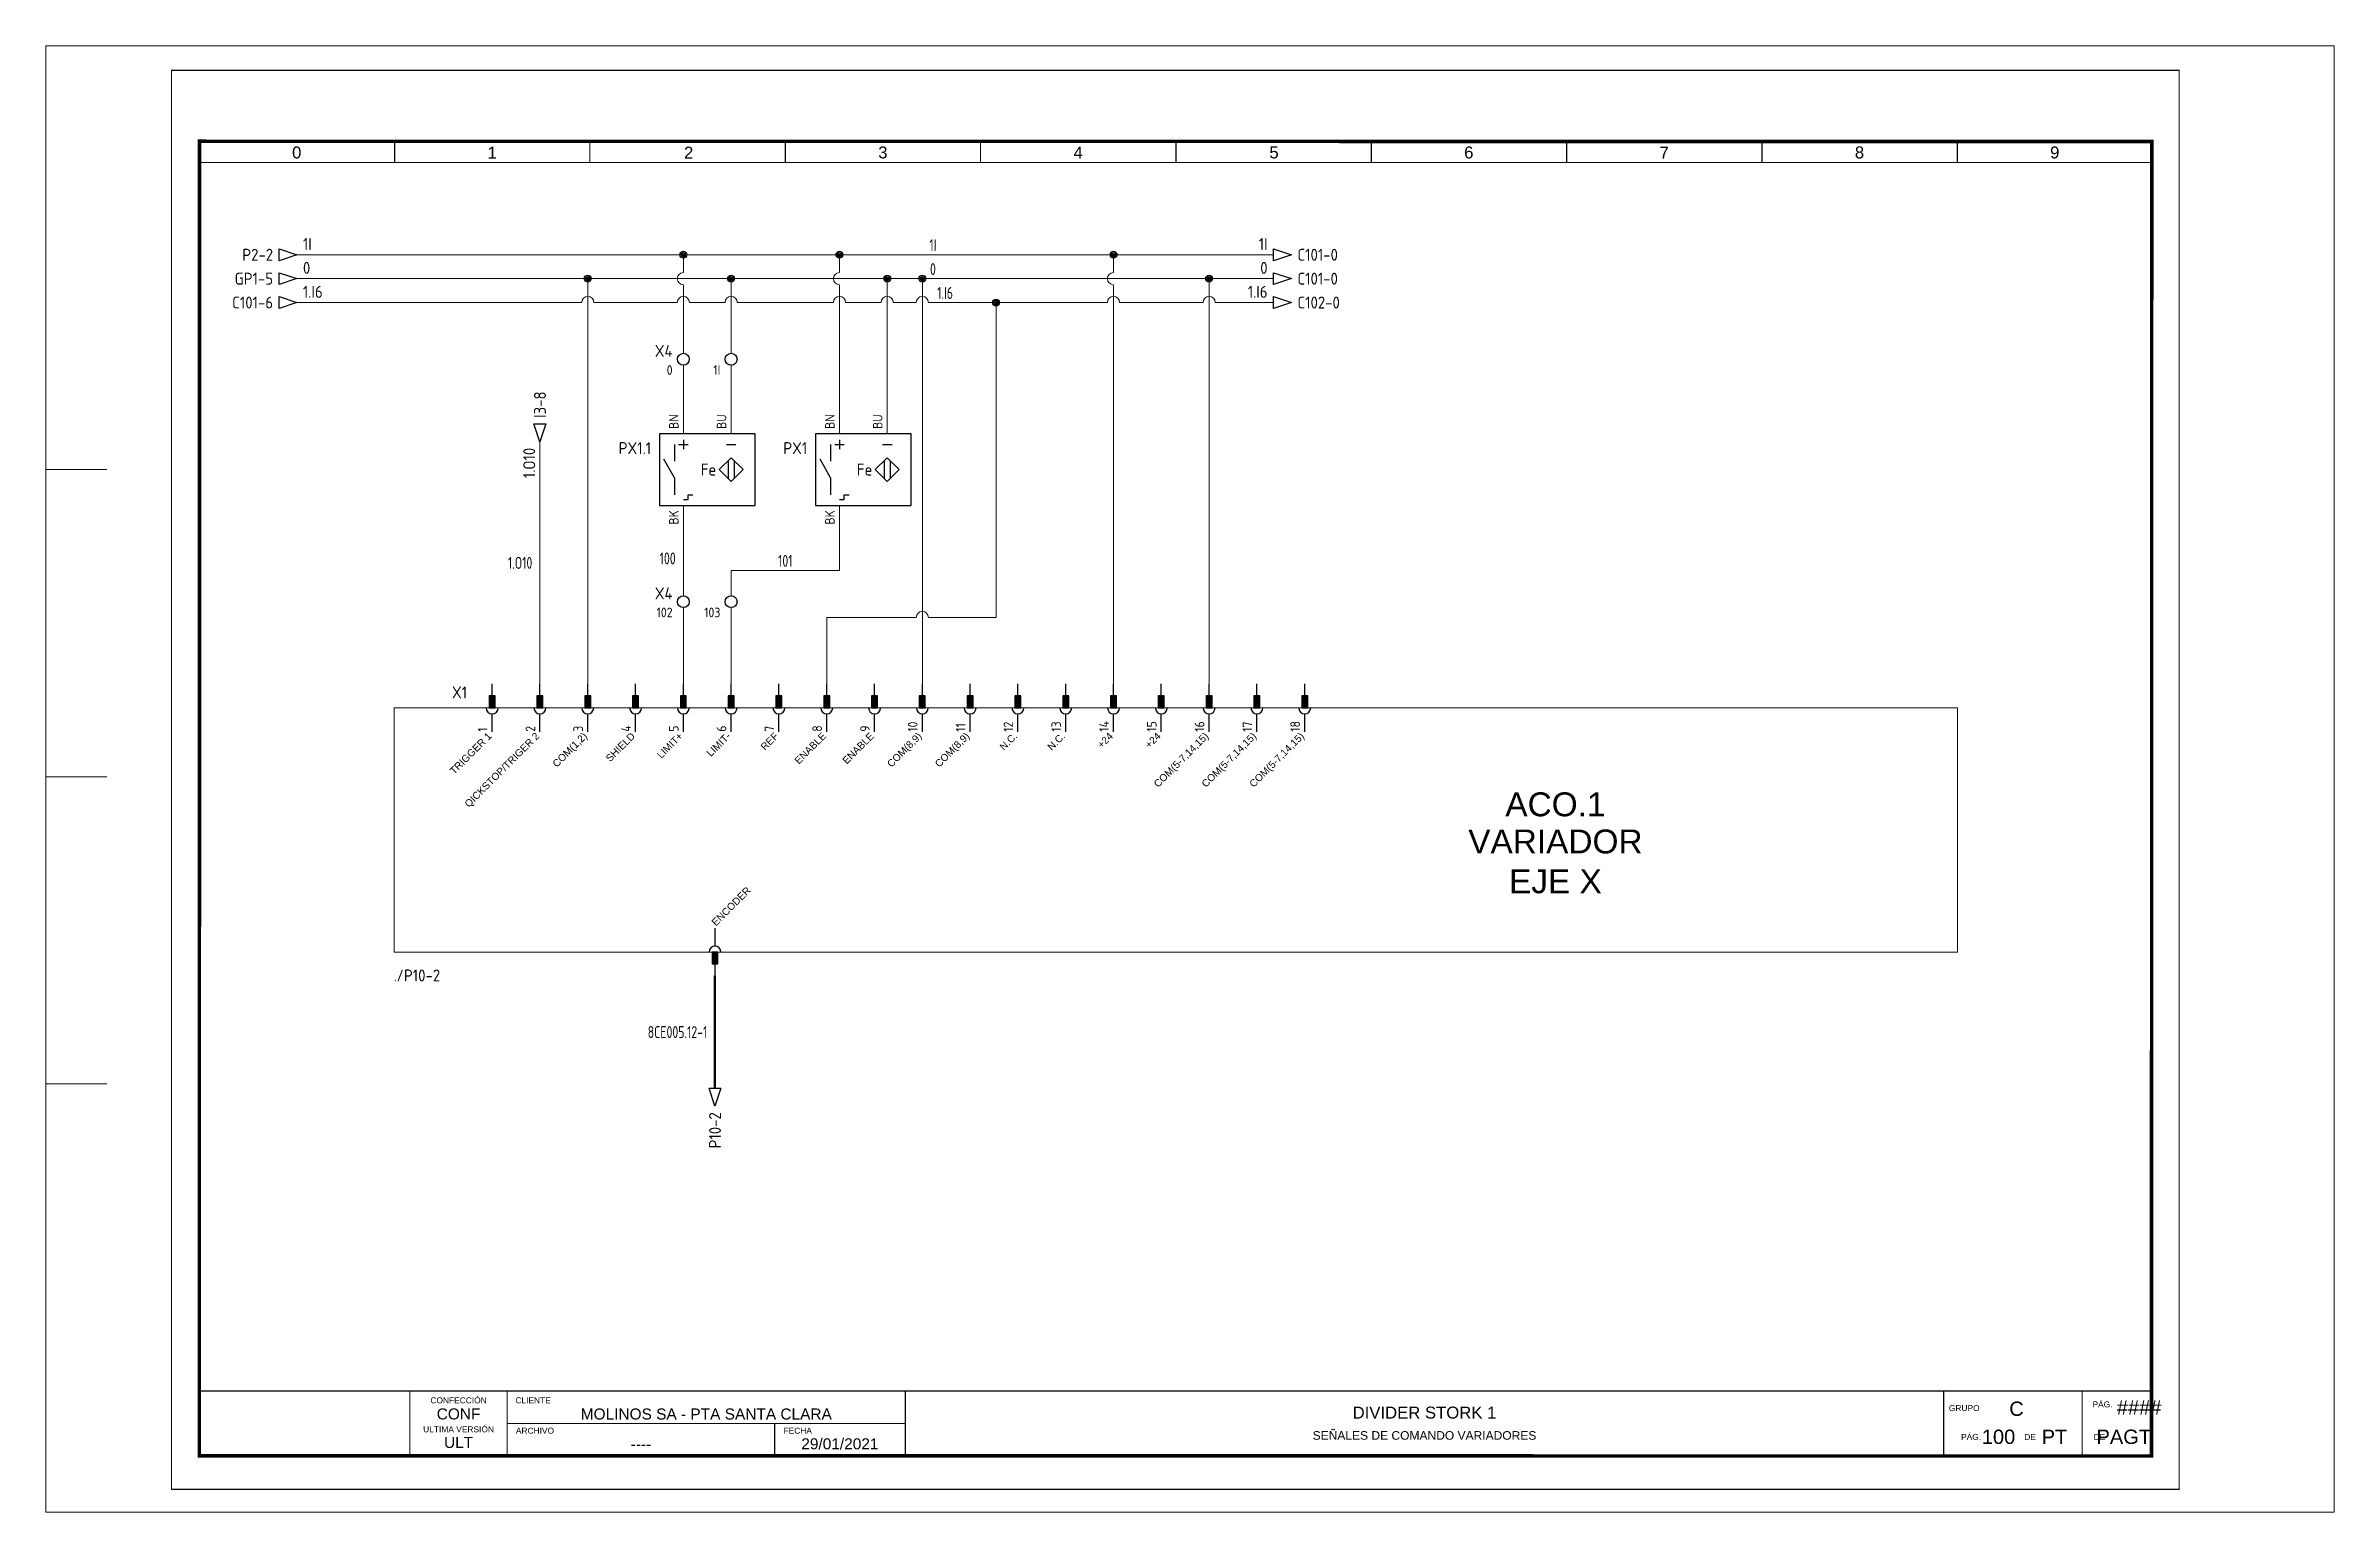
# Paper-space layout 'Layout1' of a CAD drawing. Header units: millimetres. Extents: x -26 to 453, y -5 to 302.
# The model-space entities are those that its viewports show. They can reach past a viewport. Long polylines and large blocks are cut down to what shows.
import ezdxf
from ezdxf.enums import TextEntityAlignment as Align

# ---------------------------------------------------------------- set-up
doc = ezdxf.new("R2010")
doc.units = ezdxf.units.MM
for name, color, linetype, lineweight in [('BLK_05', 252, 'Continuous', 5), ('eProC - L2', 41, 'Continuous', 20), ('GRN_ENC', 3, 'Continuous', 50), ('RED_05', 1, 'Continuous', 5), ('RED_15', 1, 'Continuous', 15), ('WHT_15', 7, 'Continuous', 15)]:
    doc.layers.add(name, color=color, linetype=linetype, lineweight=lineweight)
for name, color, linetype in [('SYMS', 7, 'Continuous'), ('TAGS', 150, 'Continuous'), ('TERMS', 123, 'Continuous'), ('WIREFIXED', 7, 'Continuous'), ('WIRENO', 72, 'Continuous'), ('WIREREF', 52, 'Continuous'), ('WIREREF_DEST', 52, 'Continuous'), ('XREF', 7, 'Continuous')]:
    doc.layers.add(name, color=color, linetype=linetype)
doc.styles.get("Standard").update_dxf_attribs({"font": 'arial.ttf'})
doc.styles.add('WD_IEC', font='ISOCP2.shx', dxfattribs={"width": 0.9, "height": 4})
picture_1 = doc.add_image_def('image1.jpg', size_in_pixel=(564, 174))

# ---------------------------------------------------------------- blocks, each defined once
blk = doc.blocks.new('eproc_rotulo_010')
at = {"layer": 'eProC - L2', "color": 0, "lineweight": 5, "const_width": 0.233}
for points in [[(0.12, 297.12), (420.12, 297.12), (420.12, 0.12), (0.12, 0.12), (0.12, 297.12)], [(5.9, 20.72), (414.37, 20.7)], [(49.98, 7.12), (49.98, 20.72)], [(70.35, 7.12), (70.35, 20.72)], [(153.64, 7.04), (153.64, 20.64)], [(70.35, 13.92), (153.64, 13.92)], [(126.3, 7.12), (126.3, 13.92)]]:
    blk.add_lwpolyline(points, dxfattribs=at)
at = {"layer": 'eProC - L2', "color": 0}
blk.add_lwpolyline([(420.12, 0.12), (420.12, 297.12), (0.12, 297.12), (0.12, 0.12), (420.12, 0.12)], dxfattribs=at)
at = {"layer": 'eProC - L2', "color": 0, "lineweight": 40, "const_width": 0.75}
blk.add_lwpolyline([(5.92, 7.13), (414.37, 7.11), (414.4, 282.24), (5.95, 282.27)], close=True, dxfattribs=at)
at = {"layer": 'eProC - L2', "color": 0, "lineweight": 5, "const_width": 0.233}
for points in [[(46.8, 277.83), (5.9, 277.83), (5.9, 282.27), (46.8, 282.27)], [(87.64, 277.83), (46.75, 277.83), (46.75, 282.27), (87.64, 282.27)], [(128.54, 277.83), (87.64, 277.83), (87.64, 282.26), (128.54, 282.26)], [(169.38, 277.83), (128.49, 277.83), (128.49, 282.26), (169.38, 282.26)], [(210.28, 277.82), (169.38, 277.82), (169.38, 282.26), (210.28, 282.26)], [(251.12, 277.82), (210.23, 277.82), (210.23, 282.26), (251.12, 282.26)], [(292.02, 277.82), (251.12, 277.82), (251.12, 282.25), (292.02, 282.25)], [(332.86, 277.82), (291.97, 277.82), (291.97, 282.25), (332.86, 282.25)], [(373.76, 277.83), (332.86, 277.83), (332.86, 282.27), (373.76, 282.27)], [(414.6, 277.83), (373.71, 277.83), (373.71, 282.27), (414.6, 282.27)]]:
    blk.add_lwpolyline(points, close=True, dxfattribs=at)
at = {"layer": 'eProC - L2', "color": 0, "lineweight": 0, "const_width": 0.233}
for points in [[(370.87, 7.1), (370.87, 20.7)], [(399.87, 7.1), (399.87, 20.7)]]:
    blk.add_lwpolyline(points, dxfattribs=at)
at = {"layer": 'eProC - L2', "color": 0, "lineweight": 20, "char_height": 2.5, "attachment_point": 8}
for s, insert in [('{\\fArial|b0|i0|c0|p18;0}', (26.3, 278.65)), ('{\\fArial|b0|i0|c0|p18;1}', (67.19, 278.65)), ('{\\fArial|b0|i0|c0|p18;2}', (108.3, 278.65)), ('{\\fArial|b0|i0|c0|p18;3}', (148.93, 278.65)), ('{\\fArial|b0|i0|c0|p18;4}', (189.78, 278.65)), ('{\\fArial|b0|i0|c0|p18;5}', (230.77, 278.65)), ('{\\fArial|b0|i0|c0|p18;6}', (271.52, 278.65)), ('{\\fArial|b0|i0|c0|p18;7}', (312.41, 278.65)), ('{\\fArial|b0|i0|c0|p18;8}', (353.26, 278.65)), ('{\\fArial|b0|i0|c0|p18;9}', (394.11, 278.65))]:
    blk.add_mtext(s, dxfattribs=dict(at, insert=insert))
at = {"layer": 'eProC - L2', "color": 0, "char_height": 1.2552}
for s, insert, attachment_point in [('{\\fArial|b0|i0|c0|p18;CONFECCIÓN }', (60.16, 18.11), 8), ('{\\fArial|b0|i0|c0|p18;CLIENTE}', (72.05, 18.11), 7), ('{\\fArial|b0|i0|c0|p18;GRUPO}', (371.96, 16.49), 7), ('{\\fArial|b0|i0|c0|p18;PÁG.}', (402.01, 17.26), 7), ('{\\fArial|b0|i0|c0|p18;ULTIMA VERSIÓN}', (60.16, 12.05), 8), ('{\\fArial|b0|i0|c0|p18;ARCHIVO}', (72.15, 11.76), 7), ('{\\fArial|b0|i0|c0|p18;FECHA}', (128.15, 11.76), 7), ('{\\fArial|b0|i0|c0|p18;PÁG.}', (374.51, 10.46), 7), ('{\\fArial|b0|i0|c0|p18;DE}', (387.74, 10.46), 7), ('{\\fArial|b0|i0|c0|p18;DE}', (402.24, 10.46), 7)]:
    blk.add_mtext(s, dxfattribs=dict(at, insert=insert, attachment_point=attachment_point))
at = {"layer": 'eProC - L2', "color": 0}
for tag, height, p in [('CONF', 2.31, (60.16, 14.76)), ('CLIENTE', 2.31, (111.99, 14.74)), ('DESC_1', 2.5, (262.25, 14.94)), ('ULT', 2.31, (60.16, 8.79)), ('ARCH', 2.31, (98.32, 8.46)), ('FECHA', 2.31, (139.94, 8.5)), ('DESC__2', 1.8, (262.25, 10.51))]:
    blk.add_attdef(tag, text='', height=height, dxfattribs=at).set_placement(p, align=Align.CENTER)
for tag, p in [('GR', (386.11, 17)), ('PGRAL', (411.76, 17.25)), ('PG', (382.35, 11.13)), ('PT', (394.05, 11.13)), ('PAGT', (408.55, 11.13))]:
    blk.add_attdef(tag, text='', height=3, dxfattribs=at).set_placement(p, align=Align.MIDDLE_CENTER)
at = {"layer": 'eProC - L2', "color": 0, "flags": 9}
blk.add_attdef('WD_TB', (0.12, 0.12), '', height=2.5, dxfattribs=at)
at = {"layer": 'eProC - L2', "color": 0}
image = blk.add_image(picture_1, insert=(5.9, 7.12), size_in_units=(44.08, 13.6), dxfattribs=at)
image.dxf.flags = 7
blk = doc.blocks.new('VC01PJ1')
for p, q in [((0, 2.5), (0, 5)), ((0, -5), (0, -1.25))]:
    blk.add_line(p, q)
blk.add_lwpolyline([(-0.63, 0), (0.62, 0), (0.62, 2.5), (-0.63, 2.5)], close=True)
blk.add_arc((0, 0), 1.25, 180, 0)
blk.add_solid([(-0.63, 2.5), (-0.63, 0), (0.62, 2.5), (0.62, 0)])
at = {"style": 'WD_IEC'}
for tag, p in [('INST', (-5.25, 8)), ('LOC', (-5.25, 5)), ('TAG1', (-5.25, 2)), ('DESC1', (-5.25, -5.6)), ('DESC3', (-5.25, -11.6)), ('DESC2', (-5.25, -8.6))]:
    blk.add_attdef(tag, text='', height=2.5, dxfattribs=at).set_placement(p, align=Align.RIGHT)
at = {"style": 'WD_IEC', "flags": 1}
for tag, p, height in [('X2TERM01', (0, 5), 0.32), ('X2TERMDESC01', (0, 4.48), 0.32), ('MFG', (2.75, 4), 1.5), ('X4LINK', (-1.25, 1.25), 0.32), ('X1LINK', (1.25, 1.25), 0.32), ('CAT', (2.75, 1.5), 1.5), ('X8TERM01', (0, -5), 0.32), ('ASSYCODE', (2.75, -2.75), 1), ('FAMILY', (2.75, -4.25), 1), ('CATDESC', (2.75, -5.75), 1), ('X8TERMDESC01', (0, -5.52), 0.32)]:
    blk.add_attdef(tag, p, '', height=height, dxfattribs=at)
at = {"style": 'WD_IEC'}
blk.add_attdef('TERM01', (-1, -5), '', height=2, rotation=90, dxfattribs=at)
blk = doc.blocks.new('VC02PJ1')
for p, q in [((0, 2.5), (0, 5)), ((0, -5), (0, -1.25))]:
    blk.add_line(p, q)
blk.add_lwpolyline([(-0.63, 0), (0.62, 0), (0.62, 2.5), (-0.63, 2.5)], close=True)
blk.add_arc((0, 0), 1.25, 180, 0)
blk.add_solid([(-0.63, 2.5), (-0.63, 0), (0.62, 2.5), (0.62, 0)])
at = {"style": 'WD_IEC'}
for tag, p in [('INST', (-5.25, 8)), ('LOC', (-5.25, 5)), ('TAG2', (-5.25, 2)), ('DESC1', (-5.25, -5.6)), ('DESC3', (-5.25, -11.6)), ('DESC2', (-5.25, -8.6))]:
    blk.add_attdef(tag, text='', height=2.5, dxfattribs=at).set_placement(p, align=Align.RIGHT)
at = {"style": 'WD_IEC', "flags": 1}
for tag, p, height in [('X2TERM01', (0, 5), 0.32), ('X2TERMDESC01', (0, 4.48), 0.32), ('X4LINK', (-1.25, 1.25), 0.32), ('X1LINK', (1.25, 1.25), 0.32), ('X8TERM01', (0, -5), 0.32), ('FAMILY', (2.75, -4.25), 1), ('X8TERMDESC01', (0, -5.52), 0.32)]:
    blk.add_attdef(tag, p, '', height=height, dxfattribs=at)
at = {"style": 'WD_IEC'}
blk.add_attdef('TERM01', (-1, -5), '', height=2, rotation=90, dxfattribs=at)
blk = doc.blocks.new('HA1D3')
blk.add_lwpolyline([(0, 0), (-3.75, -1.25), (-3.75, 1.25)], close=True)
at = {"style": 'WD_IEC'}
blk.add_attdef('XREF', text='', height=2.5, dxfattribs=at).set_placement((-5, 0), align=Align.MIDDLE_RIGHT)
at = {"style": 'WD_IEC', "flags": 1}
blk.add_attdef('SIGCODE', text='', height=1, dxfattribs=at).set_placement((-2.5, 1.8), align=Align.RIGHT)
at = {"style": 'WD_IEC'}
for tag, p, height, flags in [('X1TERM01', (0, 0), 0.32, 1), ('WIRENO', (1.25, 1), 2.5, 8)]:
    blk.add_attdef(tag, p, '', height=height, dxfattribs=dict(at, flags=flags))
blk.add_attdef('DESC1', text='', height=2.5, dxfattribs=at).set_placement((1.25, -1), align=Align.TOP_LEFT)
blk = doc.blocks.new('WD_WNH')
at = {"linetype": 'Continuous', "style": 'WD_IEC', "width": 0.8}
blk.add_attdef('WIRENO', text='', height=2.5, dxfattribs=at).set_placement((0, 0.75), align=Align.CENTER)
at = {"style": 'WD_IEC', "flags": 1}
for tag, p in [('W08USER', (0, 0.375)), ('W04USER', (0, 0.875)), ('W05USER', (0, 0.75)), ('W09USER', (0, 0.25)), ('W03USER', (0, 1)), ('W06USER', (0, 0.625)), ('W07USER', (0, 0.5)), ('W02USER', (0, 1.125)), ('W01USER', (0, 1.25)), ('W10USER', (0, 0.125))]:
    blk.add_attdef(tag, text='', height=0.08, dxfattribs=at).set_placement(p, align=Align.CENTER)
blk = doc.blocks.new('WDDOT')
for radius in [0.72, 0.449, 0.223]:
    blk.add_circle((0, 0), radius)
blk = doc.blocks.new('VPX11IN3')
for p, q in [((-1.875, 5.25), (-1.875, 1.75)), ((-1, 5.25), (1, 5.25)), ((0, 6.25), (0, 4.25)), ((9, 5.25), (11, 5.25)), ((-1.875, -1.75), (-4.0625, 2.1875)), ((9.375, 1.875), (9.375, -1.875)), ((10.625, 1.875), (10.625, -1.875)), ((-1.875, -1.75), (-1.875, -5.25)), ((0, -6.25), (1, -6.25)), ((1, -6.25), (1, -5.25)), ((1, -5.25), (2, -5.25))]:
    blk.add_line(p, q)
for points in [[(-5, -7.5), (15, -7.5), (15, 7.5), (-5, 7.5)], [(10, 2.5), (12.5, 0), (10, -2.5), (7.5, 0)]]:
    blk.add_lwpolyline(points, close=True)
at = {"style": 'WD_IEC'}
blk.add_text('Fe', height=2.5, dxfattribs=at).set_placement((6.875, 0), align=Align.MIDDLE_RIGHT)
for tag, p in [('TERM02', (-1, 8.5)), ('TERM03', (9, 8.5))]:
    blk.add_attdef(tag, p, '', height=2, rotation=90, dxfattribs=at)
for tag, p in [('INST', (-6.75, 10.25)), ('TAG1', (-6.75, 3.25)), ('LOC', (-6.75, 6.75)), ('DESC1', (-6.75, -5.2)), ('DESC2', (-6.75, -8.7)), ('WDTAGALT', (-6.25, -15.125)), ('DESC3', (-6.75, -12.2))]:
    blk.add_attdef(tag, text='', height=2.5, dxfattribs=at).set_placement(p, align=Align.RIGHT)
at = {"style": 'WD_IEC', "flags": 1}
for tag, p, height in [('X2TERM02', (0, 7.5), 0.32), ('X2TERM03', (10, 7.5), 0.32), ('MFG', (17.75, 6.5), 1.5), ('CAT', (17.75, 4), 1.5), ('ASSYCODE', (16, -4), 1), ('FAMILY', (16, -5.5), 1), ('X8TERM01', (0, -7.5), 0.32), ('CATDESC', (16, -7), 1)]:
    blk.add_attdef(tag, p, '', height=height, dxfattribs=at)
at = {"lineweight": 15, "style": 'WD_IEC'}
blk.add_attdef('XREF', text='', height=2.5, dxfattribs=at).set_placement((-6.75, -1.35), align=Align.RIGHT)
at = {"style": 'WD_IEC'}
blk.add_attdef('TERM01', text='', height=2, rotation=90, dxfattribs=at).set_placement((-1, -8.5), align=Align.RIGHT)
blk = doc.blocks.new('VT0002')
blk.add_circle((0, 0), 1.25)
at = {"style": 'WD_IEC', "flags": 1}
for tag, p, height in [('ASSYCODE', (2.75, 10.75), 1), ('CATDESC', (2.75, 9.25), 1), ('MFG', (2.75, 7.25), 1.5), ('CAT', (2.75, 4.75), 1.5), ('X4PIN01', (-1.25, 1), 0.25), ('X4TERM01', (-1.25, 0), 0.25), ('X4TERMDESC01', (-1.25, 0.5), 0.4), ('STRIPSEQ', (0, 0), 0.025), ('X2PIN01', (0, 2.25), 0.25), ('X2TERM01', (0, 1.25), 0.25), ('X8PIN01', (0, -0.25), 0.25), ('X2TERMDESC01', (0, 1.75), 0.4), ('X1PIN01', (1.25, 1), 0.25), ('X1TERM01', (1.25, 0), 0.25), ('X1TERMDESC01', (1.25, 0.5), 0.4), ('LINKTERM', (0, -0.04), 0.025), ('X8TERM01', (0, -1.25), 0.25), ('X8TERMDESC01', (0, -0.75), 0.4)]:
    blk.add_attdef(tag, p, '', height=height, dxfattribs=at)
at = {"style": 'WD_IEC'}
for tag, p in [('INST', (-2.25, 6.5)), ('LOC', (-2.25, 3.5)), ('DESC1', (-2.25, -6.25)), ('DESC2', (-2.25, -9.25)), ('DESC3', (-2.25, -12.25))]:
    blk.add_attdef(tag, text='', height=2.5, dxfattribs=at).set_placement(p, align=Align.RIGHT)
at = {"style": 'WD_IEC', "flags": 8}
for tag, height, p in [('TAGSTRIP', 2.5, (-2.25, 0.5)), ('TERM01', 2, (-2.25, -3.25))]:
    blk.add_attdef(tag, text='', height=height, dxfattribs=at).set_placement(p, align=Align.RIGHT)
blk = doc.blocks.new('WD_WNV')
at = {"linetype": 'Continuous', "style": 'WD_IEC', "width": 0.8}
blk.add_attdef('WIRENO', text='', height=2.5, dxfattribs=at).set_placement((-1.6, 0), align=Align.MIDDLE_RIGHT)
at = {"style": 'WD_IEC', "flags": 1}
for tag, p in [('W08USER', (-1, 0.375)), ('W04USER', (-1, 0.875)), ('W05USER', (-1, 0.75)), ('W09USER', (-1, 0.25)), ('W03USER', (-1, 1)), ('W06USER', (-1, 0.625)), ('W07USER', (-1, 0.5)), ('W02USER', (-1, 1.125)), ('W01USER', (-1, 1.25)), ('W10USER', (-1, 0.125))]:
    blk.add_attdef(tag, text='', height=0.08, dxfattribs=at).set_placement(p, align=Align.CENTER)
blk = doc.blocks.new('VCN1JP')
for p, q in [((0, 5), (0, 1.25)), ((0, -2.5), (0, -5))]:
    blk.add_line(p, q)
blk.add_lwpolyline([(0.62, 0), (-0.62, 0), (-0.62, -2.5), (0.62, -2.5)], close=True)
blk.add_arc((0, 0), 1.25, 0, 180)
blk.add_solid([(0.62, -2.5), (0.62, 0), (-0.62, -2.5), (-0.62, 0)])
at = {"style": 'WD_IEC'}
for tag, p in [('INST', (-5.25, 8)), ('LOC', (-5.25, 5)), ('TAG1', (-5.25, 2)), ('DESC1', (-5.25, -5.1)), ('DESC3', (-5.25, -11.1)), ('DESC2', (-5.25, -8.1))]:
    blk.add_attdef(tag, text='', height=2.5, dxfattribs=at).set_placement(p, align=Align.RIGHT)
blk.add_attdef('TERM02', text='', height=2, rotation=90, dxfattribs=at).set_placement((-1, 5), align=Align.RIGHT)
at = {"style": 'WD_IEC', "flags": 1}
for tag, p, height in [('X2TERM02', (0, 5), 0.32), ('X2TERMDESC02', (0, 4.48), 0.32), ('MFG', (2.75, 4), 1.5), ('CAT', (2.75, 1.5), 1.5), ('X4LINK', (-1.25, -1.25), 0.32), ('X8TERM01', (0, -5), 0.32), ('X1LINK', (1.25, -1.25), 0.32), ('ASSYCODE', (2.75, -2.75), 1), ('FAMILY', (2.75, -4.25), 1), ('CATDESC', (2.75, -5.75), 1), ('X8TERMDESC01', (0, -5.52), 0.32), ('WDBLKNAM', (2.75, -7.16), 1)]:
    blk.add_attdef(tag, p, '', height=height, dxfattribs=at)
at = {"style": 'WD_IEC'}
blk.add_attdef('TERM01', (-1, -5), '', height=2, rotation=90, dxfattribs=at)
blk = doc.blocks.new('HA1S4')
blk.add_lwpolyline([(0, -3.75), (-1.25, 0), (1.25, 0)], close=True)
at = {"style": 'WD_IEC', "flags": 8}
blk.add_attdef('WIRENO', (-1, 1.25), '', height=2.5, rotation=90, dxfattribs=at)
at = {"style": 'WD_IEC'}
blk.add_attdef('DESC1', text='', height=2.5, rotation=90, dxfattribs=at).set_placement((1, 1.25), align=Align.TOP_LEFT)
at = {"style": 'WD_IEC', "flags": 1}
blk.add_attdef('X2TERM01', (0, 0), '', height=0.32, dxfattribs=at)
blk.add_attdef('SIGCODE', text='', height=1, dxfattribs=at).set_placement((-2.5, -3.2), align=Align.RIGHT)
at = {"style": 'WD_IEC'}
blk.add_attdef('XREF', text='', height=2.5, rotation=90, dxfattribs=at).set_placement((0, -5), align=Align.MIDDLE_RIGHT)
blk = doc.blocks.new('HA1S1')
blk.add_lwpolyline([(0, 1.25), (3.75, 0), (0, -1.25)], close=True)
at = {"style": 'WD_IEC'}
for tag, height, flags, p in [('WIRENO', 2.5, 8, (-1.25, 1)), ('SIGCODE', 1, 1, (5, 1.8))]:
    blk.add_attdef(tag, text='', height=height, dxfattribs=dict(at, flags=flags)).set_placement(p, align=Align.RIGHT)
at = {"style": 'WD_IEC', "flags": 1}
blk.add_attdef('X4TERM01', (0, 0), '', height=0.32, dxfattribs=at)
at = {"style": 'WD_IEC'}
blk.add_attdef('XREF', text='', height=2.5, dxfattribs=at).set_placement((5, 0), align=Align.MIDDLE_LEFT)
blk.add_attdef('DESC1', text='', height=2.5, dxfattribs=at).set_placement((-1.25, -1), align=Align.TOP_RIGHT)
blk = doc.blocks.new('HA2S1_REF')
at = {"insert": (-0.06, -1.16), "char_height": 2.5, "attachment_point": 7, "style": 'WD_IEC'}
blk.add_mtext_dynamic_manual_height_columns('./', width=7.4899, gutter_width=12.5, heights=[0], dxfattribs=at)
at = {"style": 'WD_IEC', "flags": 8}
blk.add_attdef('SIGCODE', (0, 3), '', height=2.5, dxfattribs=at)
at = {"style": 'WD_IEC'}
blk.add_attdef('XREF', (2.04, -1.16), '', height=2.5, dxfattribs=at)
blk.add_attdef('DESC1', text='', height=2.5, dxfattribs=at).set_placement((4.5, -4.1), align=Align.MIDDLE_CENTER)
blk = doc.blocks.new('HA1D2')
blk.add_lwpolyline([(0, 0), (-1.25, 3.75), (1.25, 3.75)], close=True)
at = {"style": 'WD_IEC'}
blk.add_attdef('XREF', text='', height=2.5, rotation=90, dxfattribs=at).set_placement((0, 5), align=Align.MIDDLE_LEFT)
at = {"style": 'WD_IEC', "flags": 1}
blk.add_attdef('SIGCODE', text='', height=1, dxfattribs=at).set_placement((-2.5, 1.8), align=Align.RIGHT)
blk.add_attdef('X8TERM01', (0, 0), '', height=0.32, dxfattribs=at)
at = {"style": 'WD_IEC', "flags": 8}
blk.add_attdef('WIRENO', text='', height=2.5, rotation=90, dxfattribs=at).set_placement((-1, -1.25), align=Align.RIGHT)
at = {"style": 'WD_IEC'}
blk.add_attdef('DESC1', text='', height=2.5, rotation=90, dxfattribs=at).set_placement((1, -1.25), align=Align.TOP_RIGHT)

msp = doc.modelspace()

# ---------------------------------------------------------------- linework, layer by layer
at = {"layer": 'BLK_05'}
for p, q in [((26.35, 248.52), (85.92, 248.52)), ((88.46, 248.52), (105.92, 248.52)), ((108.46, 248.52), (115.92, 248.52)), ((118.46, 248.52), (138.58, 248.52)), ((141.12, 248.52), (148.58, 248.52)), ((151.12, 248.52), (155.92, 248.52)), ((158.46, 248.52), (195.92, 248.52)), ((172.62, 182.61), (172.62, 248.52)), ((198.46, 248.52), (215.92, 248.52)), ((218.46, 248.52), (230.67, 248.52)), ((107.19, 187.16), (107.19, 206.05)), ((139.85, 192.45), (139.85, 206.05)), ((117.19, 192.45), (139.85, 192.45)), ((117.19, 187.16), (117.19, 192.45)), ((107.19, 168.69), (107.19, 184.66)), ((117.19, 168.69), (117.19, 184.66)), ((137.19, 168.69), (137.19, 182.61)), ((137.19, 182.61), (155.92, 182.61)), ((158.46, 182.61), (172.62, 182.61))]:
    msp.add_line(p, q, dxfattribs=at)
for centre in [(87.19, 248.52), (107.19, 248.52), (117.19, 248.52), (139.85, 248.52), (149.85, 248.52), (157.19, 248.52), (197.19, 248.52), (217.19, 248.52), (157.19, 182.61)]:
    msp.add_arc(centre, 1.27, 0, 180, dxfattribs=at)
at = {"layer": 'eProC - L2'}
for p, q in [((-13.42, 213.55), (-134.94, 213.55)), ((46.69, 163.69), (46.69, 112.59)), ((373.76, 163.69), (46.69, 163.69)), ((373.76, 163.69), (373.76, 112.59)), ((-13.42, 149.27), (-134.94, 149.27)), ((373.76, 112.59), (46.69, 112.59)), ((-13.42, 84.99), (-134.95, 84.99))]:
    msp.add_line(p, q, dxfattribs=at)
at = {"layer": 'GRN_ENC'}
msp.add_line((113.81, 107.59), (113.81, 84.06), dxfattribs=at)
at = {"layer": 'RED_05'}
msp.add_line((77.19, 168.69), (77.19, 219.38), dxfattribs=at)
at = {"layer": 'RED_15'}
for p, q in [((26.35, 258.52), (230.67, 258.52)), ((107.19, 254.79), (107.19, 258.47)), ((139.85, 254.79), (139.85, 258.38)), ((197.19, 254.79), (197.19, 258.52)), ((107.19, 237.9), (107.19, 252.25)), ((139.85, 221.05), (139.85, 252.25)), ((197.19, 168.69), (197.19, 252.25)), ((107.19, 221.05), (107.19, 235.4))]:
    msp.add_line(p, q, dxfattribs=at)
for centre in [(107.19, 253.52), (139.85, 253.52), (197.19, 253.52)]:
    msp.add_arc(centre, 1.27, 90, 270, dxfattribs=at)
at = {"layer": 'WHT_15'}
for p, q in [((26.35, 253.52), (230.67, 253.52)), ((87.19, 168.69), (87.19, 253.52)), ((117.19, 237.9), (117.19, 253.57)), ((149.85, 221.05), (149.85, 253.56)), ((157.19, 168.69), (157.19, 253.52)), ((217.19, 168.69), (217.19, 253.52)), ((117.19, 221.05), (117.19, 235.4))]:
    msp.add_line(p, q, dxfattribs=at)

# ---------------------------------------------------------------- block references
at = {"layer": 'eProC - L2'}
msp.add_blockref('eproc_rotulo_010', (0, 0), dxfattribs=at).add_auto_attribs({'PAGT': 'PAGT', 'PGRAL': '####', 'PT': 'PT', 'CONF': 'CONF', 'ULT': 'ULT', 'ARCH': '----', 'GR': 'C', 'PG': '100', 'DESC_1': 'DIVIDER STORK 1', 'DESC__2': 'SEÑALES DE COMANDO VARIADORES', 'FECHA': '29/01/2021', 'CLIENTE': 'MOLINOS SA - PTA SANTA CLARA'})
at = {"layer": 'SYMS'}
ref = msp.add_blockref('HA1D3', (26.35, 258.52), dxfattribs=at)
ref.add_attrib('XREF', 'P2-2', dxfattribs={"layer": 'XREF', "height": 2.5, "style": 'WD_IEC'}).set_placement((21.35, 258.52), align=Align.MIDDLE_RIGHT)
ref.add_attrib('WIRENO', '1I', (27.6, 259.52), dxfattribs={"layer": 'WIREREF_DEST', "height": 2.5, "style": 'WD_IEC', "flags": 8})
for name, p in [('WDDOT', (107.19, 258.52)), ('WDDOT', (139.85, 258.52)), ('WDDOT', (197.19, 258.52)), ('WDDOT', (87.19, 253.52)), ('WDDOT', (117.19, 253.52)), ('WDDOT', (149.85, 253.52)), ('WDDOT', (157.19, 253.52)), ('WDDOT', (217.19, 253.52)), ('WDDOT', (172.62, 248.52)), ('VCN1JP', (113.81, 112.59))]:
    msp.add_blockref(name, p, dxfattribs=at)
ref = msp.add_blockref('HA1S1', (230.67, 258.52), dxfattribs=at)
ref.add_attrib('XREF', 'C101-0', dxfattribs={"layer": 'XREF', "height": 2.5, "style": 'WD_IEC'}).set_placement((235.67, 258.52), align=Align.MIDDLE_LEFT)
ref.add_attrib('WIRENO', '1I', dxfattribs={"layer": 'WIREREF', "height": 2.5, "style": 'WD_IEC', "flags": 8}).set_placement((229.42, 259.52), align=Align.RIGHT)
ref = msp.add_blockref('HA1D3', (26.35, 253.52), dxfattribs=at)
ref.add_attrib('XREF', 'GP1-5', dxfattribs={"layer": 'XREF', "height": 2.5, "style": 'WD_IEC'}).set_placement((21.35, 253.52), align=Align.MIDDLE_RIGHT)
ref.add_attrib('WIRENO', '0', (27.6, 254.52), dxfattribs={"layer": 'WIREREF_DEST', "height": 2.5, "style": 'WD_IEC', "flags": 8})
ref = msp.add_blockref('HA1S1', (230.67, 253.52), dxfattribs=at)
ref.add_attrib('XREF', 'C101-0', dxfattribs={"layer": 'XREF', "height": 2.5, "style": 'WD_IEC'}).set_placement((235.67, 253.52), align=Align.MIDDLE_LEFT)
ref.add_attrib('WIRENO', '0', dxfattribs={"layer": 'WIREREF', "height": 2.5, "style": 'WD_IEC', "flags": 8}).set_placement((229.42, 254.52), align=Align.RIGHT)
ref = msp.add_blockref('HA1D3', (26.35, 248.52), dxfattribs=at)
ref.add_attrib('XREF', 'C101-6', dxfattribs={"layer": 'XREF', "height": 2.5, "style": 'WD_IEC'}).set_placement((21.35, 248.52), align=Align.MIDDLE_RIGHT)
ref.add_attrib('WIRENO', '1.I6', (27.6, 249.52), dxfattribs={"layer": 'WIREREF_DEST', "height": 2.5, "style": 'WD_IEC', "flags": 8})
ref = msp.add_blockref('HA1S1', (230.67, 248.52), dxfattribs=at)
ref.add_attrib('XREF', 'C102-0', dxfattribs={"layer": 'XREF', "height": 2.5, "style": 'WD_IEC'}).set_placement((235.67, 248.52), align=Align.MIDDLE_LEFT)
ref.add_attrib('WIRENO', '1.I6', dxfattribs={"layer": 'WIREREF', "height": 2.5, "style": 'WD_IEC', "flags": 8}).set_placement((229.42, 249.52), align=Align.RIGHT)
ref = msp.add_blockref('VT0002', (107.19, 236.65), dxfattribs=at)
ref.add_attrib('TERM01', '0', dxfattribs={"layer": 'TERMS', "height": 2, "style": 'WD_IEC', "flags": 8}).set_placement((104.94, 233.4), align=Align.RIGHT)
ref.add_attrib('TAGSTRIP', 'X4', dxfattribs={"layer": 'TAGS', "height": 2.5, "style": 'WD_IEC', "flags": 8}).set_placement((104.94, 237.15), align=Align.RIGHT)
ref = msp.add_blockref('VT0002', (117.19, 236.65), dxfattribs=at)
ref.add_attrib('TERM01', '1I', dxfattribs={"layer": 'TERMS', "height": 2, "style": 'WD_IEC', "flags": 8}).set_placement((114.94, 233.4), align=Align.RIGHT)
ref = msp.add_blockref('HA1D2', (77.19, 219.38), dxfattribs=at)
ref.add_attrib('XREF', 'I3-8', dxfattribs={"layer": 'XREF', "height": 2.5, "rotation": 90, "style": 'WD_IEC'}).set_placement((77.19, 224.38), align=Align.MIDDLE_LEFT)
ref.add_attrib('WIRENO', '1.O10', dxfattribs={"layer": 'WIREREF_DEST', "height": 2.5, "rotation": 90, "style": 'WD_IEC', "flags": 8}).set_placement((76.19, 218.13), align=Align.RIGHT)
ref = msp.add_blockref('VPX11IN3', (107.19, 213.55), dxfattribs=at)
ref.add_attrib('TERM03', 'BU', (116.19, 222.05), dxfattribs={"layer": 'TERMS', "height": 2, "rotation": 90, "style": 'WD_IEC'})
ref.add_attrib('TERM02', 'BN', (106.19, 222.05), dxfattribs={"layer": 'TERMS', "height": 2, "rotation": 90, "style": 'WD_IEC'})
ref.add_attrib('TERM01', 'BK', dxfattribs={"layer": 'TERMS', "height": 2, "rotation": 90, "style": 'WD_IEC'}).set_placement((106.19, 205.05), align=Align.RIGHT)
ref.add_attrib('TAG1', 'PX1.1', dxfattribs={"layer": 'TAGS', "height": 2.5, "style": 'WD_IEC'}).set_placement((100.44, 216.8), align=Align.RIGHT)
ref = msp.add_blockref('VPX11IN3', (139.85, 213.55), dxfattribs=at)
ref.add_attrib('TERM03', 'BU', (148.85, 222.05), dxfattribs={"layer": 'TERMS', "height": 2, "rotation": 90, "style": 'WD_IEC'})
ref.add_attrib('TERM02', 'BN', (138.85, 222.05), dxfattribs={"layer": 'TERMS', "height": 2, "rotation": 90, "style": 'WD_IEC'})
ref.add_attrib('TERM01', 'BK', dxfattribs={"layer": 'TERMS', "height": 2, "rotation": 90, "style": 'WD_IEC'}).set_placement((138.85, 205.05), align=Align.RIGHT)
ref.add_attrib('TAG1', 'PX1', dxfattribs={"layer": 'TAGS', "height": 2.5, "style": 'WD_IEC'}).set_placement((133.1, 216.8), align=Align.RIGHT)
ref = msp.add_blockref('VT0002', (107.19, 185.91), dxfattribs=at)
ref.add_attrib('TERM01', '102', dxfattribs={"layer": 'TERMS', "height": 2, "style": 'WD_IEC', "flags": 8}).set_placement((104.94, 182.66), align=Align.RIGHT)
ref.add_attrib('TAGSTRIP', 'X4', dxfattribs={"layer": 'TAGS', "height": 2.5, "style": 'WD_IEC', "flags": 8}).set_placement((104.94, 186.41), align=Align.RIGHT)
ref = msp.add_blockref('VT0002', (117.19, 185.91), dxfattribs=at)
ref.add_attrib('TERM01', '103', dxfattribs={"layer": 'TERMS', "height": 2, "style": 'WD_IEC', "flags": 8}).set_placement((114.94, 182.66), align=Align.RIGHT)
ref = msp.add_blockref('VC01PJ1', (67.19, 163.69), dxfattribs=at)
ref.add_attrib('TERM01', '1', (66.19, 158.69), dxfattribs={"layer": 'TERMS', "height": 2, "rotation": 90, "style": 'WD_IEC'})
ref.add_attrib('TAG1', 'X1', dxfattribs={"layer": 'TAGS', "height": 2.5, "style": 'WD_IEC'}).set_placement((61.94, 165.69), align=Align.RIGHT)
ref = msp.add_blockref('VC02PJ1', (77.19, 163.69), dxfattribs=at)
ref.add_attrib('TERM01', '2', (76.19, 158.69), dxfattribs={"layer": 'TERMS', "height": 2, "rotation": 90, "style": 'WD_IEC'})
ref = msp.add_blockref('VC02PJ1', (87.19, 163.69), dxfattribs=at)
ref.add_attrib('TERM01', '3', (86.19, 158.69), dxfattribs={"layer": 'TERMS', "height": 2, "rotation": 90, "style": 'WD_IEC'})
ref = msp.add_blockref('VC02PJ1', (97.19, 163.69), dxfattribs=at)
ref.add_attrib('TERM01', '4', (96.19, 158.69), dxfattribs={"layer": 'TERMS', "height": 2, "rotation": 90, "style": 'WD_IEC'})
ref = msp.add_blockref('VC02PJ1', (107.19, 163.69), dxfattribs=at)
ref.add_attrib('TERM01', '5', (106.19, 158.69), dxfattribs={"layer": 'TERMS', "height": 2, "rotation": 90, "style": 'WD_IEC'})
ref = msp.add_blockref('VC02PJ1', (117.19, 163.69), dxfattribs=at)
ref.add_attrib('TERM01', '6', (116.19, 158.69), dxfattribs={"layer": 'TERMS', "height": 2, "rotation": 90, "style": 'WD_IEC'})
ref = msp.add_blockref('VC02PJ1', (127.19, 163.69), dxfattribs=at)
ref.add_attrib('TERM01', '7', (126.19, 158.69), dxfattribs={"layer": 'TERMS', "height": 2, "rotation": 90, "style": 'WD_IEC'})
ref = msp.add_blockref('VC02PJ1', (137.19, 163.69), dxfattribs=at)
ref.add_attrib('TERM01', '8', (136.19, 158.69), dxfattribs={"layer": 'TERMS', "height": 2, "rotation": 90, "style": 'WD_IEC'})
ref = msp.add_blockref('VC02PJ1', (147.19, 163.69), dxfattribs=at)
ref.add_attrib('TERM01', '9', (146.19, 158.69), dxfattribs={"layer": 'TERMS', "height": 2, "rotation": 90, "style": 'WD_IEC'})
ref = msp.add_blockref('VC02PJ1', (157.19, 163.69), dxfattribs=at)
ref.add_attrib('TERM01', '10', (156.19, 158.69), dxfattribs={"layer": 'TERMS', "height": 2, "rotation": 90, "style": 'WD_IEC'})
ref = msp.add_blockref('VC02PJ1', (167.19, 163.69), dxfattribs=at)
ref.add_attrib('TERM01', '11', (166.19, 158.69), dxfattribs={"layer": 'TERMS', "height": 2, "rotation": 90, "style": 'WD_IEC'})
ref = msp.add_blockref('VC02PJ1', (177.19, 163.69), dxfattribs=at)
ref.add_attrib('TERM01', '12', (176.19, 158.69), dxfattribs={"layer": 'TERMS', "height": 2, "rotation": 90, "style": 'WD_IEC'})
ref = msp.add_blockref('VC02PJ1', (187.19, 163.69), dxfattribs=at)
ref.add_attrib('TERM01', '13', (186.19, 158.69), dxfattribs={"layer": 'TERMS', "height": 2, "rotation": 90, "style": 'WD_IEC'})
ref = msp.add_blockref('VC02PJ1', (197.19, 163.69), dxfattribs=at)
ref.add_attrib('TERM01', '14', (196.19, 158.69), dxfattribs={"layer": 'TERMS', "height": 2, "rotation": 90, "style": 'WD_IEC'})
ref = msp.add_blockref('VC02PJ1', (207.19, 163.69), dxfattribs=at)
ref.add_attrib('TERM01', '15', (206.19, 158.69), dxfattribs={"layer": 'TERMS', "height": 2, "rotation": 90, "style": 'WD_IEC'})
ref = msp.add_blockref('VC02PJ1', (217.19, 163.69), dxfattribs=at)
ref.add_attrib('TERM01', '16', (216.19, 158.69), dxfattribs={"layer": 'TERMS', "height": 2, "rotation": 90, "style": 'WD_IEC'})
ref = msp.add_blockref('VC02PJ1', (227.19, 163.69), dxfattribs=at)
ref.add_attrib('TERM01', '17', (226.19, 158.69), dxfattribs={"layer": 'TERMS', "height": 2, "rotation": 90, "style": 'WD_IEC'})
ref = msp.add_blockref('VC02PJ1', (237.19, 163.69), dxfattribs=at)
ref.add_attrib('TERM01', '18', (236.19, 158.69), dxfattribs={"layer": 'TERMS', "height": 2, "rotation": 90, "style": 'WD_IEC'})
ref = msp.add_blockref('HA2S1_REF', (46.69, 107.59), dxfattribs=at)
ref.add_attrib('XREF', 'P10-2', (48.73, 106.43), dxfattribs={"layer": 'XREF', "height": 2.5, "style": 'WD_IEC'})
ref = msp.add_blockref('HA1S4', (113.81, 84.06), dxfattribs=at)
ref.add_attrib('XREF', 'P10-2', dxfattribs={"layer": 'XREF', "height": 2.5, "rotation": 90, "style": 'WD_IEC'}).set_placement((113.81, 79.06), align=Align.MIDDLE_RIGHT)
at = {"layer": 'WIREFIXED'}
ref = msp.add_blockref('WD_WNV', (107.19, 194.97), dxfattribs=at)
ref.add_attrib('WIRENOF', '100', dxfattribs={"linetype": 'Continuous', "height": 2.5, "style": 'WD_IEC', "width": 0.8}).set_placement((105.59, 194.97), align=Align.MIDDLE_RIGHT)
ref = msp.add_blockref('WD_WNH', (128.52, 192.45), dxfattribs=at)
ref.add_attrib('WIRENOF', '101', dxfattribs={"linetype": 'Continuous', "height": 2.5, "style": 'WD_IEC', "width": 0.8}).set_placement((128.52, 193.2), align=Align.CENTER)
ref = msp.add_blockref('WD_WNV', (113.81, 95.83), dxfattribs=at)
ref.add_attrib('WIRENOF', '8CE005.12-1', dxfattribs={"linetype": 'Continuous', "height": 2.5, "style": 'WD_IEC', "width": 0.8}).set_placement((112.21, 95.83), align=Align.MIDDLE_RIGHT)
at = {"layer": 'WIRENO'}
ref = msp.add_blockref('WD_WNH', (159.41, 258.52), dxfattribs=at)
ref.add_attrib('WIRENO', '1I', dxfattribs={"linetype": 'Continuous', "height": 2.5, "style": 'WD_IEC', "width": 0.8}).set_placement((159.41, 259.27), align=Align.CENTER)
ref = msp.add_blockref('WD_WNH', (159.41, 253.52), dxfattribs=at)
ref.add_attrib('WIRENO', '0', dxfattribs={"linetype": 'Continuous', "height": 2.5, "style": 'WD_IEC', "width": 0.8}).set_placement((159.41, 254.27), align=Align.CENTER)
ref = msp.add_blockref('WD_WNH', (161.95, 248.52), dxfattribs=at)
ref.add_attrib('WIRENO', '1.I6', dxfattribs={"linetype": 'Continuous', "height": 2.5, "style": 'WD_IEC', "width": 0.8}).set_placement((161.95, 249.27), align=Align.CENTER)
ref = msp.add_blockref('WD_WNV', (77.19, 194.03), dxfattribs=at)
ref.add_attrib('WIRENO', '1.O10', dxfattribs={"linetype": 'Continuous', "height": 2.5, "style": 'WD_IEC', "width": 0.8}).set_placement((75.59, 194.03), align=Align.MIDDLE_RIGHT)

# ---------------------------------------------------------------- texts
at = {"layer": 'eProC - L2', "char_height": 5, "attachment_point": 2}
for s, insert in [('ACO.1', (289.64, 146)), ('VARIADOR ^JEJE X', (289.64, 138.23))]:
    msp.add_mtext_dynamic_manual_height_columns(s, width=21.9317, gutter_width=12.5, heights=[20], dxfattribs=dict(at, insert=insert))
at = {"layer": 'TAGS', "char_height": 1.5, "rotation": 45}
for s, insert, attachment_point in [('TRIGGER 1', (66.15, 158.69), 3), ('QICKSTOP/TRIGER 2', (76.15, 158.69), 3), ('COM(1,2)', (86.15, 158.69), 3), ('SHIELD', (96.15, 158.69), 3), ('LIMIT+', (106.15, 158.69), 3), ('LIMIT-', (116.15, 158.69), 3), ('REF', (126.15, 158.69), 3), ('ENABLE', (136.15, 158.69), 3), ('ENABLE', (146.15, 158.69), 3), ('COM(8,9)', (156.15, 158.69), 3), ('COM(8,9)', (166.15, 158.69), 3), ('N.C.', (176.15, 158.69), 3), ('N.C.', (186.15, 158.69), 3), ('+24', (196.15, 158.69), 3), ('+24', (206.15, 158.69), 3), ('COM(5-7,14,15)', (216.15, 158.69), 3), ('COM(5-7,14,15)', (226.15, 158.69), 3), ('COM(5-7,14,15)', (236.15, 158.69), 3), ('ENCODER', (112.95, 118.99), 1)]:
    msp.add_mtext_dynamic_manual_height_columns(s, width=33.1023, gutter_width=12.5, heights=[0], dxfattribs=dict(at, insert=insert, attachment_point=attachment_point))

psp = doc.layouts.get("Layout1")

# ---------------------------------------------------------------- viewports
at = {"layer": '0'}
psp.add_viewport(center=(213.13, 148.76), size=(478.79, 306.9305), view_center_point=(213.19, 148.8), view_height=306.9305, dxfattribs=at)

doc.saveas('drawing.dxf')
